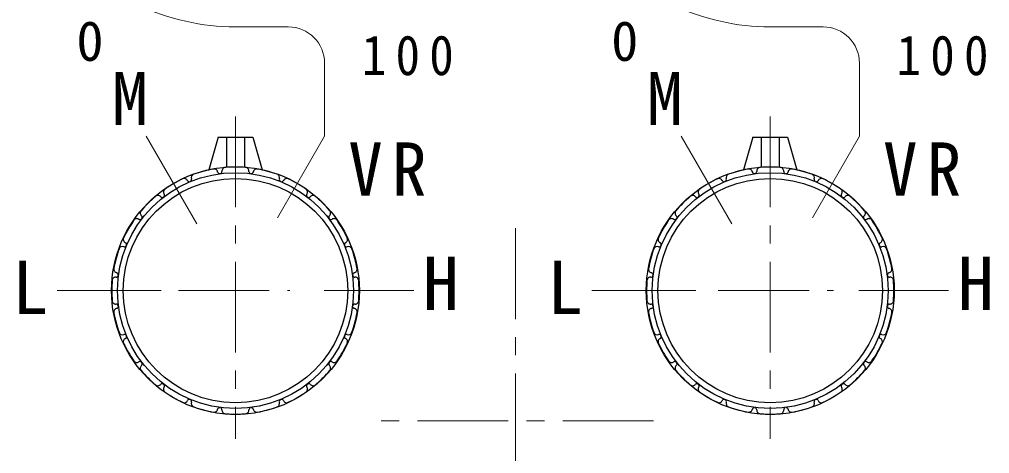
# Model space of a CAD drawing. Units: millimetres on the paper. Extents: x -288 to 1485, y -698 to 177.
# Drawn here: x -173.7 to -120.3, y 82.1 to 106 of the extents above; entities that cross this region are included whole.
import ezdxf
from ezdxf.enums import TextEntityAlignment as Align

# ---------------------------------------------------------------- set-up
doc = ezdxf.new("R2010")
doc.units = ezdxf.units.MM
doc.linetypes.add('CHAIN1', pattern=[8, 5, -1, 1, -1])
for name, color, linetype, lineweight in [('0-1_外形1', 3, 'Continuous', 25), ('0-9_中心線', 3, 'Continuous', 25), ('0-A_寸法文字', 1, 'Continuous', 9)]:
    doc.layers.add(name, color=color, linetype=linetype, lineweight=lineweight)
doc.styles.add('ＭＳ ゴシック', font='')
doc.styles.get('ＭＳ ゴシック').set_extended_font_data('MS Gothic')

msp = doc.modelspace()

# ---------------------------------------------------------------- linework, layer by layer
at = {"layer": '0-1_外形1'}
for p, q in [((-162.748, 99.523), (-163.268, 97.719)), ((-162.748, 99.523), (-160.842, 99.523)), ((-162.295, 99.523), (-162.295, 97.863)), ((-161.295, 99.523), (-161.295, 97.863)), ((-160.842, 99.523), (-160.322, 97.719)), ((-133.297, 99.523), (-133.816, 97.719)), ((-133.297, 99.523), (-131.39, 99.523)), ((-132.843, 99.523), (-132.843, 97.863)), ((-131.843, 99.523), (-131.843, 97.863)), ((-131.39, 99.523), (-130.871, 97.719)), ((-162.777, 97.608), (-162.777, 97.607)), ((-162.539, 97.639), (-162.539, 97.638)), ((-161.051, 97.639), (-161.051, 97.638)), ((-160.813, 97.608), (-160.814, 97.607)), ((-133.325, 97.608), (-133.325, 97.607)), ((-133.087, 97.639), (-133.087, 97.638)), ((-131.6, 97.639), (-131.6, 97.638)), ((-131.362, 97.608), (-131.362, 97.607)), ((-164.435, 97.131), (-164.435, 97.13)), ((-164.214, 97.223), (-164.213, 97.222)), ((-159.377, 97.223), (-159.377, 97.222)), ((-159.155, 97.131), (-159.155, 97.13)), ((-134.984, 97.131), (-134.983, 97.13)), ((-134.762, 97.223), (-134.762, 97.222)), ((-129.925, 97.223), (-129.925, 97.222)), ((-129.703, 97.131), (-129.703, 97.13)), ((-165.914, 96.241), (-165.913, 96.241)), ((-165.724, 96.387), (-165.723, 96.387)), ((-157.867, 96.387), (-157.867, 96.387)), ((-157.676, 96.241), (-157.677, 96.241)), ((-136.462, 96.241), (-136.462, 96.241)), ((-136.272, 96.387), (-136.271, 96.387)), ((-128.415, 96.387), (-128.415, 96.387)), ((-128.224, 96.241), (-128.225, 96.241)), ((-166.966, 95.189), (-166.965, 95.189)), ((-156.624, 95.189), (-156.625, 95.189)), ((-137.514, 95.189), (-137.513, 95.189)), ((-127.173, 95.189), (-127.173, 95.189)), ((-167.112, 94.999), (-167.111, 94.998)), ((-156.478, 94.999), (-156.479, 94.998)), ((-137.66, 94.999), (-137.659, 94.998)), ((-127.026, 94.999), (-127.027, 94.998)), ((-167.856, 93.711), (-167.855, 93.71)), ((-155.734, 93.711), (-155.735, 93.71)), ((-138.404, 93.711), (-138.403, 93.71)), ((-126.283, 93.711), (-126.283, 93.71)), ((-167.948, 93.489), (-167.947, 93.489)), ((-155.643, 93.489), (-155.643, 93.489)), ((-138.496, 93.489), (-138.495, 93.489)), ((-126.191, 93.489), (-126.192, 93.489)), ((-168.333, 92.052), (-168.332, 92.052)), ((-155.258, 92.052), (-155.258, 92.052)), ((-138.881, 92.052), (-138.88, 92.052)), ((-125.806, 92.052), (-125.807, 92.052)), ((-168.364, 91.814), (-168.363, 91.814)), ((-155.226, 91.814), (-155.227, 91.814)), ((-138.912, 91.814), (-138.911, 91.814)), ((-125.774, 91.814), (-125.775, 91.814)), ((-168.364, 90.327), (-168.363, 90.327)), ((-155.226, 90.327), (-155.227, 90.327)), ((-138.912, 90.327), (-138.911, 90.327)), ((-125.774, 90.327), (-125.775, 90.327)), ((-168.333, 90.089), (-168.332, 90.089)), ((-155.258, 90.089), (-155.258, 90.089)), ((-138.881, 90.089), (-138.88, 90.089)), ((-125.806, 90.089), (-125.807, 90.089)), ((-167.948, 88.652), (-167.947, 88.652)), ((-167.856, 88.43), (-167.855, 88.43)), ((-155.734, 88.43), (-155.735, 88.43)), ((-155.643, 88.652), (-155.643, 88.652)), ((-138.496, 88.652), (-138.495, 88.652)), ((-138.404, 88.43), (-138.403, 88.43)), ((-126.283, 88.43), (-126.283, 88.43)), ((-126.191, 88.652), (-126.192, 88.652)), ((-167.112, 87.142), (-167.111, 87.142)), ((-156.478, 87.142), (-156.479, 87.142)), ((-137.66, 87.142), (-137.659, 87.142)), ((-127.026, 87.142), (-127.027, 87.142)), ((-166.966, 86.951), (-166.965, 86.952)), ((-156.624, 86.951), (-156.625, 86.952)), ((-137.514, 86.951), (-137.513, 86.952)), ((-127.173, 86.951), (-127.173, 86.952)), ((-165.914, 85.9), (-165.913, 85.9)), ((-165.724, 85.754), (-165.723, 85.754)), ((-157.867, 85.754), (-157.867, 85.754)), ((-157.676, 85.9), (-157.677, 85.9)), ((-136.462, 85.9), (-136.462, 85.9)), ((-136.272, 85.754), (-136.271, 85.754)), ((-128.415, 85.754), (-128.415, 85.754)), ((-128.224, 85.9), (-128.225, 85.9)), ((-164.435, 85.01), (-164.435, 85.011)), ((-159.155, 85.01), (-159.155, 85.011)), ((-134.984, 85.01), (-134.983, 85.011)), ((-129.703, 85.01), (-129.703, 85.011)), ((-164.214, 84.918), (-164.213, 84.919)), ((-162.777, 84.533), (-162.777, 84.534)), ((-162.539, 84.502), (-162.539, 84.502)), ((-161.051, 84.502), (-161.051, 84.502)), ((-160.813, 84.533), (-160.814, 84.534)), ((-159.377, 84.918), (-159.377, 84.919)), ((-134.762, 84.918), (-134.762, 84.919)), ((-133.325, 84.533), (-133.325, 84.534)), ((-133.087, 84.502), (-133.087, 84.502)), ((-131.6, 84.502), (-131.6, 84.502)), ((-131.362, 84.533), (-131.362, 84.534)), ((-129.925, 84.918), (-129.925, 84.919))]:
    msp.add_line(p, q, dxfattribs=at)
for centre, radius in [((-161.795, 91.07), 6.826), ((-132.343, 91.07), 6.826), ((-161.795, 91.07), 6.5), ((-161.795, 91.07), 6.182), ((-132.343, 91.07), 6.5), ((-132.343, 91.07), 6.182)]:
    msp.add_circle(centre, radius, dxfattribs=at)
for centre, radius, start, end in [((-162.34, 97.659), 0.2, 94.3898, 186), ((-161.795, 90.563), 7.317, 85.6102, 94.3898), ((-161.25, 97.659), 0.2, 354, 85.6102), ((-132.888, 97.659), 0.2, 94.3898, 186), ((-132.343, 90.563), 7.317, 85.6102, 94.3898), ((-131.799, 97.659), 0.2, 354, 85.6102), ((-164.618, 97.049), 0.2, 24, 115.6102), ((-164.027, 97.294), 0.2, 109.3898, 201), ((-161.664, 90.58), 7.317, 100.6102, 109.3898), ((-162.974, 97.576), 0.2, 9, 100.6102), ((-162.678, 97.624), 0.1, 189, 278.1948), ((-162.638, 97.629), 0.1, 276.8052, 6), ((-160.952, 97.629), 0.1, 174, 263.1948), ((-160.912, 97.624), 0.1, 261.8052, 351), ((-160.616, 97.576), 0.2, 79.3898, 171), ((-161.927, 90.58), 7.317, 70.6102, 79.3898), ((-159.564, 97.294), 0.2, 339, 70.6102), ((-158.972, 97.049), 0.2, 64.3898, 156), ((-135.166, 97.049), 0.2, 24, 115.6102), ((-134.575, 97.294), 0.2, 109.3898, 201), ((-132.212, 90.58), 7.317, 100.6102, 109.3898), ((-133.522, 97.576), 0.2, 9, 100.6102), ((-133.226, 97.624), 0.1, 189, 278.1948), ((-133.187, 97.629), 0.1, 276.8052, 6), ((-131.5, 97.629), 0.1, 174, 263.1948), ((-131.46, 97.624), 0.1, 261.8052, 351), ((-131.164, 97.576), 0.2, 79.3898, 171), ((-132.475, 90.58), 7.317, 70.6102, 79.3898), ((-130.112, 97.294), 0.2, 339, 70.6102), ((-129.521, 97.049), 0.2, 64.3898, 156), ((-161.541, 90.631), 7.317, 115.6102, 124.3898), ((-164.344, 97.172), 0.1, 204, 293.1948), ((-164.307, 97.187), 0.1, 291.8052, 21), ((-159.283, 97.187), 0.1, 159, 248.1948), ((-159.246, 97.172), 0.1, 246.8052, 336), ((-162.049, 90.631), 7.317, 55.6102, 64.3898), ((-132.089, 90.631), 7.317, 115.6102, 124.3898), ((-134.892, 97.172), 0.1, 204, 293.1948), ((-134.855, 97.187), 0.1, 291.8052, 21), ((-129.831, 97.187), 0.1, 159, 248.1948), ((-129.794, 97.172), 0.1, 246.8052, 336), ((-132.597, 90.631), 7.317, 55.6102, 64.3898), ((-161.436, 90.711), 7.317, 130.6102, 139.3898), ((-166.069, 96.115), 0.2, 39, 130.6102), ((-165.836, 96.304), 0.1, 219, 308.1948), ((-165.561, 96.504), 0.2, 124.3898, 216), ((-165.805, 96.328), 0.1, 306.8052, 36), ((-158.029, 96.504), 0.2, 324, 55.6102), ((-157.786, 96.328), 0.1, 144, 233.1948), ((-157.754, 96.304), 0.1, 231.8052, 321), ((-157.521, 96.115), 0.2, 49.3898, 141), ((-162.154, 90.711), 7.317, 40.6102, 49.3898), ((-131.984, 90.711), 7.317, 130.6102, 139.3898), ((-136.617, 96.115), 0.2, 39, 130.6102), ((-136.385, 96.304), 0.1, 219, 308.1948), ((-136.11, 96.504), 0.2, 124.3898, 216), ((-136.353, 96.328), 0.1, 306.8052, 36), ((-128.577, 96.504), 0.2, 324, 55.6102), ((-128.334, 96.328), 0.1, 144, 233.1948), ((-128.302, 96.304), 0.1, 231.8052, 321), ((-128.069, 96.115), 0.2, 49.3898, 141), ((-132.702, 90.711), 7.317, 40.6102, 49.3898), ((-166.839, 95.344), 0.2, 139.3898, 231), ((-167.029, 95.112), 0.1, 321.8052, 51), ((-156.561, 95.112), 0.1, 129, 218.1948), ((-156.751, 95.344), 0.2, 309, 40.6102), ((-137.388, 95.344), 0.2, 139.3898, 231), ((-137.577, 95.112), 0.1, 321.8052, 51), ((-127.11, 95.112), 0.1, 129, 218.1948), ((-127.299, 95.344), 0.2, 309, 40.6102), ((-161.355, 90.817), 7.317, 145.6102, 154.3898), ((-167.229, 94.837), 0.2, 54, 145.6102), ((-167.053, 95.08), 0.1, 234, 323.1948), ((-156.537, 95.08), 0.1, 216.8052, 306), ((-156.361, 94.837), 0.2, 34.3898, 126), ((-162.235, 90.817), 7.317, 25.6102, 34.3898), ((-131.904, 90.817), 7.317, 145.6102, 154.3898), ((-137.777, 94.837), 0.2, 54, 145.6102), ((-137.601, 95.08), 0.1, 234, 323.1948), ((-127.085, 95.08), 0.1, 216.8052, 306), ((-126.91, 94.837), 0.2, 34.3898, 126), ((-132.783, 90.817), 7.317, 25.6102, 34.3898), ((-167.774, 93.893), 0.2, 154.3898, 246), ((-167.912, 93.582), 0.1, 249, 338.1948), ((-167.896, 93.619), 0.1, 336.8052, 66), ((-155.694, 93.619), 0.1, 114, 203.1948), ((-155.678, 93.582), 0.1, 201.8052, 291), ((-155.817, 93.893), 0.2, 294, 25.6102), ((-138.322, 93.893), 0.2, 154.3898, 246), ((-138.46, 93.582), 0.1, 249, 338.1948), ((-138.445, 93.619), 0.1, 336.8052, 66), ((-126.242, 93.619), 0.1, 114, 203.1948), ((-126.227, 93.582), 0.1, 201.8052, 291), ((-126.365, 93.893), 0.2, 294, 25.6102), ((-161.305, 90.939), 7.317, 160.6102, 169.3898), ((-168.018, 93.302), 0.2, 69, 160.6102), ((-155.572, 93.302), 0.2, 19.3898, 111), ((-162.286, 90.939), 7.317, 10.6102, 19.3898), ((-131.853, 90.939), 7.317, 160.6102, 169.3898), ((-138.567, 93.302), 0.2, 69, 160.6102), ((-126.12, 93.302), 0.2, 19.3898, 111), ((-132.834, 90.939), 7.317, 10.6102, 19.3898), ((-168.3, 92.249), 0.2, 169.3898, 261), ((-168.348, 91.953), 0.1, 351.8052, 81), ((-155.242, 91.953), 0.1, 99, 188.1948), ((-155.29, 92.249), 0.2, 279, 10.6102), ((-138.849, 92.249), 0.2, 169.3898, 261), ((-138.896, 91.953), 0.1, 351.8052, 81), ((-125.79, 91.953), 0.1, 99, 188.1948), ((-125.838, 92.249), 0.2, 279, 10.6102), ((-161.287, 91.07), 7.317, 175.6102, 184.3898), ((-168.384, 91.615), 0.2, 84, 175.6102), ((-168.353, 91.914), 0.1, 264, 353.1948), ((-155.237, 91.914), 0.1, 186.8052, 276), ((-155.206, 91.615), 0.2, 4.3898, 96), ((-162.303, 91.07), 7.317, 355.6102, 4.3898), ((-131.836, 91.07), 7.317, 175.6102, 184.3898), ((-138.932, 91.615), 0.2, 84, 175.6102), ((-138.902, 91.914), 0.1, 264, 353.1948), ((-125.785, 91.914), 0.1, 186.8052, 276), ((-125.754, 91.615), 0.2, 4.3898, 96), ((-132.851, 91.07), 7.317, 355.6102, 4.3898), ((-168.384, 90.526), 0.2, 184.3898, 276), ((-168.353, 90.227), 0.1, 6.8052, 96), ((-155.237, 90.227), 0.1, 84, 173.1948), ((-155.206, 90.526), 0.2, 264, 355.6102), ((-138.932, 90.526), 0.2, 184.3898, 276), ((-138.902, 90.227), 0.1, 6.8052, 96), ((-125.785, 90.227), 0.1, 84, 173.1948), ((-125.754, 90.526), 0.2, 264, 355.6102), ((-168.3, 89.891), 0.2, 99, 190.6102), ((-161.305, 91.202), 7.317, 190.6102, 199.3898), ((-168.348, 90.187), 0.1, 279, 8.1948), ((-162.286, 91.202), 7.317, 340.6102, 349.3898), ((-155.242, 90.187), 0.1, 171.8052, 261), ((-155.29, 89.891), 0.2, 349.3898, 81), ((-138.849, 89.891), 0.2, 99, 190.6102), ((-131.853, 91.202), 7.317, 190.6102, 199.3898), ((-138.896, 90.187), 0.1, 279, 8.1948), ((-132.834, 91.202), 7.317, 340.6102, 349.3898), ((-125.79, 90.187), 0.1, 171.8052, 261), ((-125.838, 89.891), 0.2, 349.3898, 81), ((-168.018, 88.839), 0.2, 199.3898, 291), ((-155.572, 88.839), 0.2, 249, 340.6102), ((-138.567, 88.839), 0.2, 199.3898, 291), ((-126.12, 88.839), 0.2, 249, 340.6102), ((-167.774, 88.248), 0.2, 114, 205.6102), ((-167.912, 88.558), 0.1, 21.8052, 111), ((-167.896, 88.521), 0.1, 294, 23.1948), ((-155.694, 88.521), 0.1, 156.8052, 246), ((-155.678, 88.558), 0.1, 69, 158.1948), ((-155.817, 88.248), 0.2, 334.3898, 66), ((-138.322, 88.248), 0.2, 114, 205.6102), ((-138.46, 88.558), 0.1, 21.8052, 111), ((-138.445, 88.521), 0.1, 294, 23.1948), ((-126.242, 88.521), 0.1, 156.8052, 246), ((-126.227, 88.558), 0.1, 69, 158.1948), ((-126.365, 88.248), 0.2, 334.3898, 66), ((-161.355, 91.324), 7.317, 205.6102, 214.3898), ((-162.235, 91.324), 7.317, 325.6102, 334.3898), ((-131.904, 91.324), 7.317, 205.6102, 214.3898), ((-132.783, 91.324), 7.317, 325.6102, 334.3898), ((-167.229, 87.304), 0.2, 214.3898, 306), ((-167.053, 87.061), 0.1, 36.8052, 126), ((-156.537, 87.061), 0.1, 54, 143.1948), ((-156.361, 87.304), 0.2, 234, 325.6102), ((-137.777, 87.304), 0.2, 214.3898, 306), ((-137.601, 87.061), 0.1, 36.8052, 126), ((-127.085, 87.061), 0.1, 54, 143.1948), ((-126.91, 87.304), 0.2, 234, 325.6102), ((-166.839, 86.797), 0.2, 129, 220.6102), ((-161.436, 91.429), 7.317, 220.6102, 229.3898), ((-167.029, 87.029), 0.1, 309, 38.1948), ((-162.154, 91.429), 7.317, 310.6102, 319.3898), ((-156.561, 87.029), 0.1, 141.8052, 231), ((-156.751, 86.797), 0.2, 319.3898, 51), ((-137.388, 86.797), 0.2, 129, 220.6102), ((-131.984, 91.429), 7.317, 220.6102, 229.3898), ((-137.577, 87.029), 0.1, 309, 38.1948), ((-132.702, 91.429), 7.317, 310.6102, 319.3898), ((-127.11, 87.029), 0.1, 141.8052, 231), ((-127.299, 86.797), 0.2, 319.3898, 51), ((-166.069, 86.026), 0.2, 229.3898, 321), ((-165.836, 85.837), 0.1, 51.8052, 141), ((-165.561, 85.637), 0.2, 144, 235.6102), ((-165.805, 85.812), 0.1, 324, 53.1948), ((-158.029, 85.637), 0.2, 304.3898, 36), ((-157.786, 85.812), 0.1, 126.8052, 216), ((-157.754, 85.837), 0.1, 39, 128.1948), ((-157.521, 86.026), 0.2, 219, 310.6102), ((-136.617, 86.026), 0.2, 229.3898, 321), ((-136.385, 85.837), 0.1, 51.8052, 141), ((-136.11, 85.637), 0.2, 144, 235.6102), ((-136.353, 85.812), 0.1, 324, 53.1948), ((-128.577, 85.637), 0.2, 304.3898, 36), ((-128.334, 85.812), 0.1, 126.8052, 216), ((-128.302, 85.837), 0.1, 39, 128.1948), ((-128.069, 86.026), 0.2, 219, 310.6102), ((-161.541, 91.51), 7.317, 235.6102, 244.3898), ((-164.618, 85.092), 0.2, 244.3898, 336), ((-164.344, 84.969), 0.1, 66.8052, 156), ((-164.307, 84.954), 0.1, 339, 68.1948), ((-159.283, 84.954), 0.1, 111.8052, 201), ((-159.246, 84.969), 0.1, 24, 113.1948), ((-158.972, 85.092), 0.2, 204, 295.6102), ((-162.049, 91.51), 7.317, 295.6102, 304.3898), ((-132.089, 91.51), 7.317, 235.6102, 244.3898), ((-135.166, 85.092), 0.2, 244.3898, 336), ((-134.892, 84.969), 0.1, 66.8052, 156), ((-134.855, 84.954), 0.1, 339, 68.1948), ((-129.831, 84.954), 0.1, 111.8052, 201), ((-129.794, 84.969), 0.1, 24, 113.1948), ((-129.521, 85.092), 0.2, 204, 295.6102), ((-132.597, 91.51), 7.317, 295.6102, 304.3898), ((-164.027, 84.847), 0.2, 159, 250.6102), ((-161.664, 91.561), 7.317, 250.6102, 259.3898), ((-162.974, 84.565), 0.2, 259.3898, 351), ((-162.678, 84.517), 0.1, 81.8052, 171), ((-162.638, 84.512), 0.1, 354, 83.1948), ((-162.34, 84.482), 0.2, 174, 265.6102), ((-161.25, 84.482), 0.2, 274.3898, 6), ((-160.952, 84.512), 0.1, 96.8052, 186), ((-160.912, 84.517), 0.1, 9, 98.1948), ((-160.616, 84.565), 0.2, 189, 280.6102), ((-161.927, 91.561), 7.317, 280.6102, 289.3898), ((-159.564, 84.847), 0.2, 289.3898, 21), ((-134.575, 84.847), 0.2, 159, 250.6102), ((-132.212, 91.561), 7.317, 250.6102, 259.3898), ((-133.522, 84.565), 0.2, 259.3898, 351), ((-133.226, 84.517), 0.1, 81.8052, 171), ((-133.187, 84.512), 0.1, 354, 83.1948), ((-132.888, 84.482), 0.2, 174, 265.6102), ((-131.799, 84.482), 0.2, 274.3898, 6), ((-131.5, 84.512), 0.1, 96.8052, 186), ((-131.46, 84.517), 0.1, 9, 98.1948), ((-131.164, 84.565), 0.2, 189, 280.6102), ((-132.475, 91.561), 7.317, 280.6102, 289.3898), ((-130.112, 84.847), 0.2, 289.3898, 21), ((-161.795, 91.578), 7.317, 265.6102, 274.3898), ((-132.343, 91.578), 7.317, 265.6102, 274.3898)]:
    msp.add_arc(centre, radius, start, end, dxfattribs=at)
at = {"layer": '0-9_中心線', "color": 4, "linetype": 'CHAIN1', "lineweight": 9}
for p, q in [((-161.795, 100.662), (-161.795, 82.907)), ((-132.343, 100.662), (-132.343, 82.907)), ((-146.364, 94.503), (-146.364, 74.421)), ((-164.932, 91.07), (-158.806, 91.07)), ((-135.207, 91.07), (-128.854, 91.07)), ((-138.771, 83.892), (-154.428, 83.892))]:
    msp.add_line(p, q, dxfattribs=at)
at = {"layer": '0-A_寸法文字'}
for p, q in [((-158.884, 105.609), (-161.795, 105.609)), ((-129.432, 105.609), (-132.343, 105.609)), ((-156.884, 103.609), (-156.884, 99.577)), ((-127.432, 103.609), (-127.432, 99.577)), ((-166.706, 99.577), (-163.919, 94.748)), ((-159.476, 95.088), (-156.884, 99.577)), ((-137.254, 99.577), (-134.467, 94.748)), ((-130.024, 95.088), (-127.432, 99.577)), ((-171.617, 91.07), (-165.889, 91.07)), ((-151.973, 91.07), (-156.914, 91.07)), ((-142.165, 91.07), (-136.437, 91.07)), ((-122.521, 91.07), (-127.462, 91.07))]:
    msp.add_line(p, q, dxfattribs=at)
for centre, radius, start, end in [((-161.795, 118.068), 12.459, 244.5999, 270), ((-132.343, 118.068), 12.459, 244.5999, 270), ((-158.884, 103.609), 2, 0, 90), ((-129.432, 103.609), 2, 0, 90)]:
    msp.add_arc(centre, radius, start, end, dxfattribs=at)

# ---------------------------------------------------------------- texts
at = {"layer": '0-A_寸法文字', "style": 'ＭＳ ゴシック'}
for s, height, p in [('0', 2.199, (-170.555, 103.074)), ('0', 2.199, (-141.103, 103.074)), ('M', 2.933, (-168.6, 99.316)), ('M', 2.933, (-139.149, 99.316)), ('L', 2.933, (-174.089, 88.901)), ('H', 2.933, (-151.474, 89.128)), ('L', 2.933, (-144.637, 88.901)), ('H', 2.933, (-122.022, 89.128))]:
    msp.add_text(s, height=height, dxfattribs=at).set_placement(p, align=Align.BOTTOM_LEFT)
at = {"layer": '0-A_寸法文字', "attachment_point": 7, "style": 'ＭＳ ゴシック'}
for s, insert, char_height in [('\\T1.38;\\W0.9;100', (-154.837, 102.912), 2.199), ('\\T1.38;\\W0.9;100', (-125.386, 102.912), 2.199), ('\\T1.27;\\W0.95;VR', (-155.581, 96.306), 2.933), ('\\T1.27;\\W0.95;VR', (-126.129, 96.306), 2.933)]:
    msp.add_mtext(s, dxfattribs=dict(at, insert=insert, char_height=char_height))

doc.saveas('drawing.dxf')
